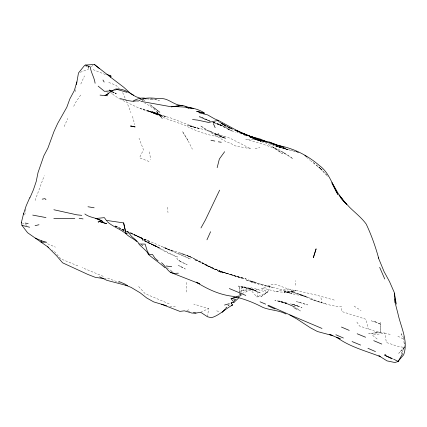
<?xml version="1.0" encoding="UTF-8"?>
<svg xmlns="http://www.w3.org/2000/svg" width="427" height="427" viewBox="0 0 427 427"><rect width="100%" height="100%" fill="white"/><g stroke="black" fill="none" stroke-linecap="round" stroke-linejoin="round"><path stroke-width="0.32" stroke-dasharray="2.13 1.6" d="M295.319 285.263L295.559 280.635M236.99 296.952L241.079 295.596L241.388 292.975M241.463 292.319L242.162 286.426L250.457 288.406L251.289 287.931L254.625 288.567L267.275 292.479L267.884 291.903L270.024 285.151L273.872 284.062C281.26 285.919 288.412 289.96 295.98 290.477L315.377 294.843L335.798 300.507M251.289 287.931L242.675 290.211L246.641 290.787L251.001 290.376L256.942 296.952L261.324 296.482L267.275 292.479L267.355 291.865L267.884 291.903L261.447 288.764L270.024 285.151M75.403 91.736L75.974 87.813M207.469 316.759L208.659 308.561L193.783 304.088M239.942 296.786L239.921 292.789M24.755 214.952L25.924 209.267M240.556 292.65L240.075 294.518L236.35 296.984M240.716 292.031L242.162 286.426M26.618 224.634L26.431 225.328L22.476 223.204M234.087 300.752L234.706 298.937M35.094 200.46L44.227 175.705M64.183 126.563L67.781 118.434M80.815 84.012L84.482 75.899M73.695 106.334L75.691 102.336L80.97 94.58M404.486 347.215L401.145 353.86L404.839 346.527M233.59 299.722L234.236 298.654M88.869 68.443L88.261 69.302L80.308 72.307M225.499 308.662L228.872 304.91L230.489 305.118M404.764 346.66L398.77 353.289L404.454 347.199C398.22 347.29 392.317 344.157 386.376 342.55L384.855 333.092L375.066 331.293L359.55 326.02L356.646 321.707M225.264 308.459L228.872 304.91M234.562 300.389L236.409 298.633M233.911 300.565L236.323 298.521M242.077 293.472L246.406 291.817L250.964 288.017M261.324 296.482L267.355 291.865M91.25 66.596L93.332 65.182M240.999 293.979L240.075 294.518L241.079 295.596L237.412 296.738M200.69 312.286L208.659 308.561M186.748 310.621L189.198 309.543M267.275 292.479L256.942 296.952L258.223 289.639L251.001 290.376M255.949 282.386L249.944 280.742C268.807 287.12 288.428 290.563 307.349 296.749C299.546 295.313 291.71 294.006 284.099 291.502L291.929 293.338L288.097 292.431L284.024 292.127L292.735 291.748L295.473 290.632L284.024 292.127L279.882 292.004L275.874 291.529L264.34 288.465L261.447 288.764M255.122 148.767L259.958 147.155M239.841 292.676L239.953 295.943L241.079 295.596M142.058 100.094L146.301 99M284.099 291.502L288.097 292.431L295.98 290.477M288.097 292.431L295.473 290.632M275.874 291.529L288.775 288.972M113.742 90.54L115.562 90.182M377.521 332.916L380.729 332.355L380.644 322.422L380.729 332.355L368.714 333.54L377.521 332.916L373.609 332.211M103.948 278.479L107.561 278.062L119.645 282.786M169.732 306.458L175.353 306.415M253.563 139.762L245.819 139.234C262.279 143.792 279.135 148.393 293.045 158.86L279.626 149.994L272.49 146.851L265.658 142.944L261.82 141.892M147.016 98.888L151.468 99.288L147.512 98.69M180.018 261.271L187.149 264.713L180.018 261.271L176.821 258.629L180.151 261.287M150.63 98.701L159.404 100.414L150.683 98.722M145.692 241.485C156.72 245.626 166.685 252.533 177.637 257.006C164.934 252.971 154.403 244.468 142.063 239.707L149.146 243.417L159.095 247.649L142.063 239.707L159.992 248.215L152.791 244.804L156.229 246.699L147.128 241.778M218.037 134.67L214.397 133.886L218.101 135.108M220.46 135.188L229.833 138.124L250.905 148.831L234.978 145.826L231.567 143.867L224.234 140.777L210.612 132.429M325.684 303.805L314.261 300.448L299.669 294.539L303.351 295.82L292.127 291.977C308.87 296.034 323.847 306.228 341.499 306.639L341.813 311.523L365.79 319.22L368.373 329.174M375.365 321.771L371.389 320.858L377.388 322.711L380.911 324.403L375.365 321.771L377.388 322.711M106.286 91.757L108.698 92.323M111.105 92.883L112.312 93.166M298.628 152.279L287.633 149.647L283.96 148.334L291.822 150.085L298.783 152.316M286.613 302.78L274.839 300.325L286.432 303.464M206.428 130.192L187.442 125.373L200.007 128.757L188.585 125.415L196.19 127.812L170.442 117.873L151.35 112.29L155.044 113.55L147.63 110.668L157.44 114.868L151.58 112.018C161.956 117.478 173.159 121.22 184.224 124.967C197.327 131.868 210.938 136.608 225.899 137.473L220.273 135.797M230.932 274.529L234.658 275.703C221.714 272.656 209.609 267.062 197.995 260.71C211.685 269.053 227.041 273.504 242.173 278.335L219.371 271.097L246.24 279.082L253.734 281.767M296.13 151.564L297.389 151.916M286.458 303.469L278.826 301.281L286.933 303.912M216.681 310.851L219.702 311.721M253.227 282.61L272.522 287.686L257.001 283.656L245.717 279.957L253.227 282.61L249.4 281.244M390.219 334.474L384.855 333.092L372.285 335.104L378.044 339.727M276.413 146.226L287.771 149.728L276.413 146.226L284.014 148.644L280.288 147.315M159.234 114.425L140.419 108.143L151.606 112.087L147.881 110.903L166.669 116.817L151.35 112.29L155.332 113.256C143.205 111.004 132.285 104.711 121.135 99.731M286.362 303.271L278.804 300.902L286.346 303.245M187.971 311.016L189.802 311.619M227.153 273.488L219.601 270.958L223.3 272.623L194.269 259.531L205.093 264.388L201.597 262.626L212.23 267.964M310.6 299.119L321.835 302.935L320.709 296.274M209.561 121.215L199.302 116.945L210.335 121.273M212.694 122.293L221.341 125.661L212.785 122.25L213.954 122.725M270.163 144.011L274.54 145.559M213.319 122.298L221.346 125.218L213.847 122.549M126.579 231.194L132.05 233.259L146.21 240.7L130.203 232.95M210.698 132.343L218.432 135.162M296.119 151.628L297.971 152.343M149.012 161.507L139.517 157.787L143.472 149.738L139.026 138.209M152.925 244.906L156.549 246.326L149.146 243.417M105.442 74.549L92.056 69.19M232.224 128.778L228.557 127.31L218.672 121.748M108.725 82.406L116.112 85.352L119.138 88.501M77.869 265.882L60.794 258.869L54.384 251.45L52.318 250.014M103.254 276.349L82.08 267.617M236.409 131.74L246.758 135.999L244.356 135.017M216.697 134.51L214.808 133.726L218.325 135.295M135.717 235.458L142.949 238.789L130.262 233.03L168.601 249.395L161.326 246.165M211.979 132.301L218.629 135.092M232.149 128.821L228.557 127.31L232.203 128.906M215.037 133.576L218.032 134.836M225.6 126.91L218.533 123.926L229.678 128.869M122.522 230.42L124.316 231.178L122.485 230.399M164.897 247.729L172.225 250.836L168.468 249.299C182.575 253.003 196.089 258.629 208.563 266.202M169.14 303.864L145.169 293.712L138.62 286.49M47.6 243.79L55.371 247.121M242.675 290.211L246.406 291.817M130.16 232.95L150.117 241.858L132.023 233.756M397.863 336.182L404.273 339.465M129.6 232.683L126.568 231.333L129.557 232.683M220.668 136.341L225.579 138.706L220.22 136.048M155.508 113.256L162.767 116.512L152.113 111.25L159.212 114.922L156.298 111.698L162.18 118.439C158.107 111.49 151.686 106.691 144.673 102.976M124.156 230.26L115.525 226.134M112.13 91.688L116.085 93.497L112.707 91.805M124.214 230.297L121.193 228.92L124.337 230.425M126.627 231.397L128.442 232.224L126.333 231.253M135.572 235.378L139.261 237.076M228.285 129.296L217.695 123.851L231.978 130.993L227.543 128.943L235.4 132.295M115.295 226.075L117.083 226.924M229.358 127.363L221.629 123.638L225.13 125.389L217.738 121.156M219.003 135.434L223.604 137.654L220.38 135.967M115.418 226.07L124.865 230.671M234.583 130.107L235.629 130.619L228.301 127.513L220.716 122.8M115.023 225.878L124.284 230.393M112.253 91.858L116.384 93.903L112.386 91.88M115.306 226.006L117.681 227.207M230.975 128.207L221.581 123.328L224.912 125.501L219.062 121.642M272.202 144.689L276.328 146.867M170.965 271.156L172.679 272.127M85.747 66.052L87.46 67.034M143.082 99.721L145.911 101.391M120.606 99.406L115.317 96.15L111.282 93.059M295.633 307.952L300.464 311.011L295.82 307.776M141.15 244.65L143.381 246.069L141.396 244.436M354.074 306.068L361.066 310.605M206.428 129.701L200.487 125.81L206.348 129.643M282.962 152.14L286.277 154.36M293.482 307.456L296.653 309.612L294.646 308.027M166.85 267.665L173.314 272.319M159.506 112.007L159.986 112.36L149.728 104.524L159.506 112.007L152.951 106.963M327.253 175.705L318.702 166.973L322.161 170.005L310.514 160.6M320.549 168.638L312.511 161.78M306.575 157.259L310.023 160.184M320.074 168.153L328.08 176.639M290.734 289.575L292.735 291.748M157.051 111.554L162.18 118.439M187.586 139.757L182.372 131.361L187.875 140.291L187.586 139.757L192.39 149.21M122.677 92.595L126.702 101.759M148.404 251.887L149.156 253.681M403.558 337.725L402.837 335.985L404.54 345.406M127.742 104.487L130.934 112.648M132.482 116.24L134.718 124.641M149.434 151.857L150.667 159.634M167.389 207.223L168.014 212.635M186.567 282.434L186.812 292.191M404.497 342.737L404.588 344.045M239.889 292.127L239.616 286.143L239.819 292.02M250.206 288.994L238.245 286.031L253.665 289.874L260.902 293.189L249.891 288.817L257.049 291.267L250.206 288.994M245.909 287.841L242.056 286.997L253.665 289.874L245.909 287.841M294.539 304.819L290.728 303.859L302.017 307.536L292.233 304.232L298.745 306.276L294.539 304.819M242.509 277.924L234.743 275.927L246.24 279.082L242.509 277.924M299.984 302.546L296.21 301.494L307.595 304.931L299.984 302.546M183.242 254.327L179.553 253.062L190.73 257.017L197.829 260.689L187.202 255.351L190.73 257.017L183.242 254.327M172.343 250.969L164.891 248.178L190.453 259.024L172.343 250.969M287.633 149.647L284.547 148.431L287.633 149.647M280.208 147.662L276.525 146.157L280.208 147.662M219.051 271.471L204.666 264.596L222.584 273.029L219.051 271.471M210.196 121.193L199.388 116.299L210.196 121.193M143.008 100.334L141.823 99.726L143.008 100.334M181.539 266.976L178.07 265.156L185.297 269.031L181.539 266.976M273.472 147.427L272.96 147.085L282.503 153.731L273.472 147.427"/><path stroke-width="0.64" d="M88.651 67.888L88.763 66.324L85.592 65.027L84.61 65.395L78.472 73.001L76.454 84.546M110.999 91.17L109.333 90.113L111.58 91.239M401.476 335.078L401.631 333.829M48.71 247.505L27.59 232.731L21.958 225.371L21.419 222.28M23.453 214.13L26.18 205.809L29.757 197.669M21.35 222.595L23.581 213.585M217.156 167.688L219.355 159.015L224.634 151.702M76.833 81.931L74.351 90.476L69.825 98.968L66.799 107.278L57.693 123.392L54.021 131.415L47.931 148.014L43.821 155.844L38.024 172.577L36.226 181.432L33.402 189.834L29.885 197.925M130.571 93.513L123.745 87.252L110.609 77.239L111.047 76.102L106.862 74.245L94.372 64.472L85.592 65.027M219.627 190.159L205.382 220.006L200.962 227.954M206.946 239.825L210.596 231.706M41.558 240.839L40.981 242.098L46.698 242.285L41.558 240.839L35.334 238.095M378.957 355.835L387.017 360.879L394.922 362.528L398.183 361.455L402.666 353.529M99.672 276.808L106.835 280.325L125.768 285.284L131.046 287.355L140.264 292.895L146.781 298.035L153.789 301.937L161.443 304.221L179.906 311.395L184.325 310.824L191.985 313.082L195.966 313.055L200.69 312.286L207.469 316.759L211.274 317.731C219.179 315.628 225.296 308.742 232.64 304.985L231.333 303.464L231.978 302.396M397.633 361.786L403.659 354.81C408.607 341.013 400.798 327.066 397.953 313.674L395.146 302.78L394.788 298.847M222.125 312.415L225.077 309.132M231.333 303.464L231.018 303.026L234.017 302.3L239.035 297.635M136.784 241.575C133.523 238.383 128.815 237.092 125.874 233.548L126.616 233.03L129.13 232.961C131.27 237.807 136.918 239.382 139.053 244.111M108.501 93.785L104.967 95.589L100.041 95.098M236.99 296.952L231.071 298.74L234.017 302.3M231.071 298.74L236.777 296.941M224.538 305.043L229.278 303.682M133.688 95.28C127.956 91.848 121.578 87.7 114.591 89.36L104.967 95.589L107.673 95.755M231.567 305.262L232.64 304.985M35.094 225.664L38.985 224.735M276.029 144.956L269.325 142.09L261.473 140.312L250.249 136.469L257.737 139.159L254.06 137.857L265.338 141.567L257.737 139.159L240.412 132.717L246.443 135.049L235.64 130.155L239.195 131.756L218.218 120.371L208.589 122.453L197.696 120.115L192.513 119.512M42.193 199.147L45 198.646L45.972 199.697M140.905 101.364L171.478 106.819L182.43 105.352L189.86 107.753M96.828 218.4L104.369 217.637L106.451 220.556M139.133 243.998L145.137 244.121L148.276 254.316C153.667 259.002 159.714 262.909 165.025 267.782M171.478 106.819L182.43 105.352C174.056 105.896 168.35 97.468 159.917 98.696C152.759 98.173 144.694 96.614 138.423 101.028L136.005 100.884L133.288 101.375M113.139 90.657L104.482 91.335L98.162 86.137M74.8 218.613C67.818 218.757 60.837 218.405 53.829 218.619M178.374 273.184L174.099 273.397L170.336 272.309C166.786 269.672 164.897 265.578 161.566 262.728M204.298 113.198L196.644 111.346L204.512 113.091C195.379 106.814 183.994 107.097 173.415 106.499M166.199 265.989L171.702 266.736M81.765 215.341L76.759 214.813L53.871 209.748M106.595 220.428L123.627 222.899L125.682 231.946M193.49 312.761L195.966 313.055M189.908 108.047L193.741 108.543L190.506 107.887M148.276 254.316L150.998 254.679L152.514 254.455L154.969 258.228L158.113 260.876M87.983 206.753L94.148 207.794M103.345 278.548L95.274 277.326L87.861 274.444L62.609 262.818L56.775 255.981L47.675 246.79M109.307 90.396L109.333 90.113M218.341 141.796L221.277 142.255M45.961 217.583L32.73 215.101M25.118 223.07L28.193 223.588M125.768 285.284L127.684 285.615M79.139 218.245L83.062 218.923M146.205 98.461C141.428 97.1 136.683 99.027 132.53 101.311L127.55 100.521L120.323 98.584M21.958 225.371L29.607 227.223M198.923 112.696L207.613 114.9L214.616 118.882L218.218 120.371M275.933 145.292L280.267 146.21L264.921 141.748L258.565 140.323L261.009 141.038L249.891 136.928L257.284 139.864M109.136 75.675L111.047 76.102M210.965 140.221L214.808 141.081M207.148 130.571L211.461 131.639M269.325 142.09L284.115 147.507L276.472 145.207C292.66 147.726 307.136 154.969 319.492 165.633C328.609 172.284 332.067 183.343 336.935 192.983M276.472 145.207L280.267 146.21M115.76 89.029L127.07 92.349M253.996 138.994L261.009 141.038L257.903 140.061M161.443 304.221L166.551 305.716M249.368 136.181L260.224 139.021L266.955 141.935M242.856 133.534L253.446 137.606L235.891 130.24M88.763 66.324L90.252 66.879C90.914 72.633 94.383 77.479 95.114 83.254M329.89 334.533L332.927 335.681L317.453 331.539L310.392 327.781L296.797 318.91L289.794 315.009M285.994 314.005C278.794 310.114 270.456 310.392 262.931 307.44C253.558 302.46 243.63 298.681 233.27 296.359C219.825 294.966 207.607 289.244 196.297 282.14L199.804 283.864L170.336 272.309M229.336 288.556L245.808 295.431M352.088 341.568L360.618 345.069M357.159 333.765L365.587 337.245M260.038 301.809L265.658 304.147M329.89 334.554L340.234 338.841L336.673 337.245C349.633 346.841 365.395 350.78 380.179 356.55L379.053 355.867M237.07 131.014L238.906 131.783M373.732 340.666L381.775 344.061M272.906 143.627L277.182 145.436M322.001 328.448L288.716 314.363L268.305 305.257M341.451 327.055L349.243 330.397M118.711 281.404L126.296 284.676M95.68 218.394L102.987 221.549C97.457 217.631 90.145 218.048 84.85 213.991M287.36 303.778L294.94 307.072M392.344 358.557L384.497 355.2L385.282 354.271L385.271 355.461L392.007 358.877M367.951 348.309L375.493 351.592M335.9 334.752L343.404 338.024M236.553 130.651L240.171 132.247M267.788 305.759L275.052 309.02M393.657 359.182L398.183 361.455M185.836 106.894L189.294 108.752M140.819 98.381L135.898 96.689L130.416 93.502M304.894 155.567L306.367 156.56M106.862 74.245L110.609 77.239M94.372 64.472L99.342 68.539M126.125 233.884C120.345 228.904 112.637 226.716 107.033 221.474M139.528 244.772L145.639 250.494L148.532 253.766M342.433 199.398L338.387 193.762L331.966 182.5M343.18 200.375L343.927 201.357L339.054 195.059L346.831 204.592L340.917 197.952L349.852 207.543C355.371 212.956 361.685 217.802 366.217 224.095C371.383 235.058 375.45 246.47 378.637 258.164M337.266 193.484L337.928 194.488L331.944 183.29M218.096 133.512L220.033 136.459M102.987 80.036L104.156 82.043M213.313 123.51L215.149 127.646M379.672 267.329L384.743 278.991M378.263 257.54L384.092 271.641L389.547 281.665L394.655 293.338L395.146 302.78M123.627 222.899L125.874 233.548M396.309 304.141L394.313 293.605L394.495 295.575M316.081 248.941L313.359 257.588L316.081 248.941M98.808 221.949L98.157 221.896L98.808 221.949M131.393 126.104L130.422 126.045L135.124 126.91L131.393 126.104M106.51 223.668L99.427 221.474L106.51 223.668"/></g></svg>
